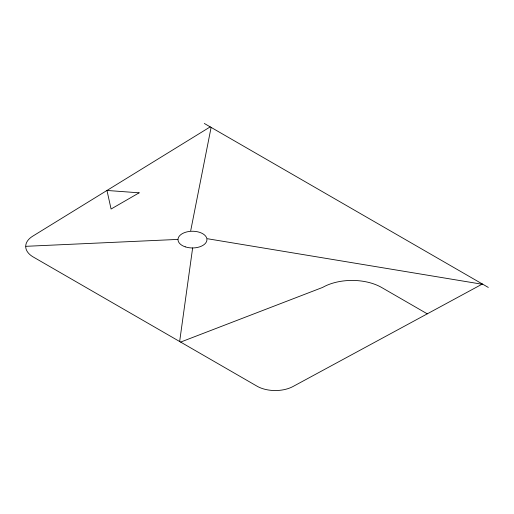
<?xml version="1.0" encoding="UTF-8"?>
<svg xmlns="http://www.w3.org/2000/svg" width="514" height="514" viewBox="0 0 514 514"><rect width="100%" height="100%" fill="white"/><g stroke="black" fill="none" stroke-linecap="round" stroke-linejoin="round"><path stroke-width="0.77" d="M179.649 341.469L192.641 247.954M190.713 230.677L211.055 127.665M210.22 126.874L32.716 236.183A25.951 14.983 0 0 0 32.716 256.679L257.553 386.489A25.951 14.983 0 0 0 293.051 386.489L482.383 284.011M180.632 342.08L322.631 287.422A41.84 24.152 0 0 1 381.664 287.506L427.275 313.836M26.021 246.309L177.857 239.415M207.47 238.734L482.299 284.268M204.302 123.463L488.3 287.422M139.14 192.821L111.075 209.025L106.976 190.456L139.14 192.821M185.233 246.836A14.469 8.352 0 0 0 206.943 239.601A14.469 8.352 0 0 0 185.233 232.367A14.469 8.352 0 0 0 185.233 246.836"/></g></svg>
